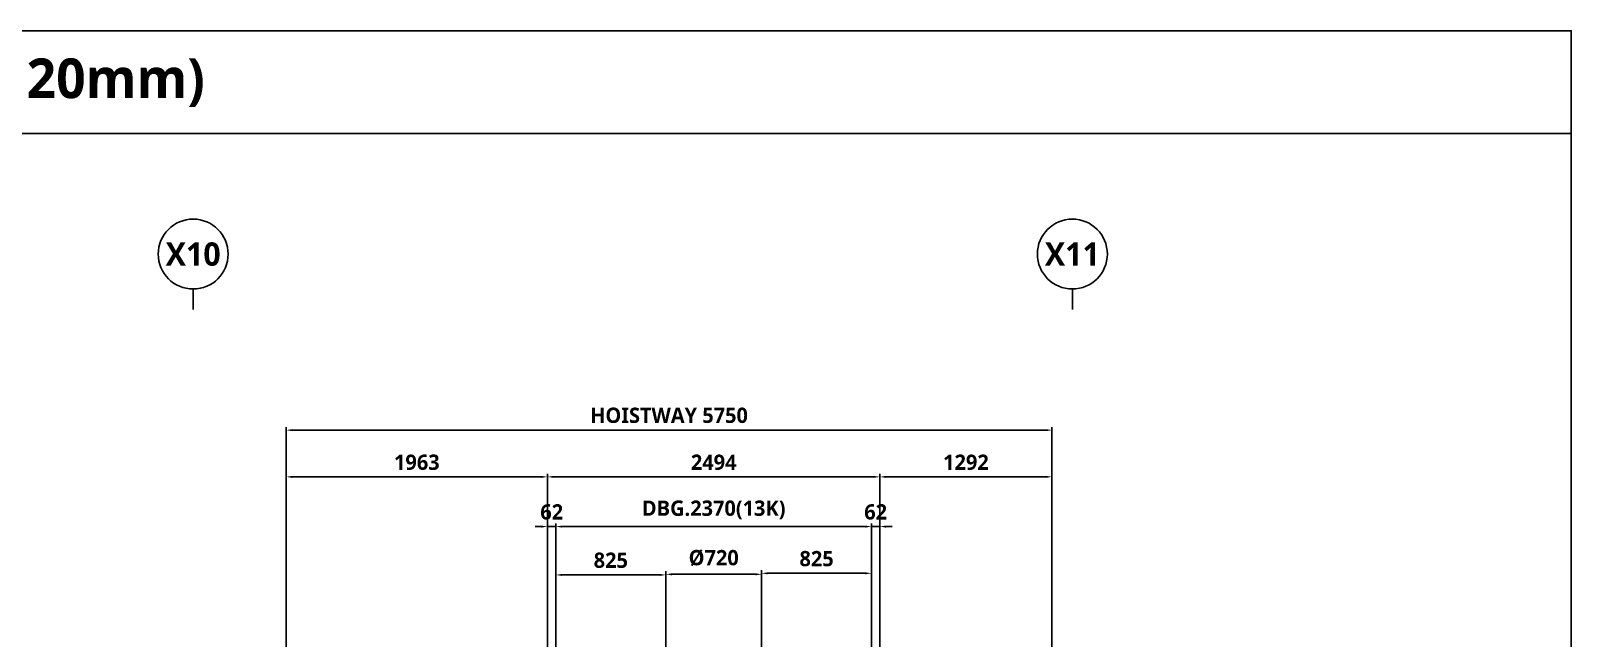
# Model space of a CAD drawing. Header units: millimetres. Extents: x 2370 to 266135, y -585395 to 33485.
# Drawn here: x 95434 to 118562, y 20302 to 29427 of the extents above; entities that cross this region are included whole.
import ezdxf
from ezdxf.enums import TextEntityAlignment as Align

# ---------------------------------------------------------------- set-up
doc = ezdxf.new("R2010")
doc.units = ezdxf.units.MM
for name, color, linetype in [('15', 15, 'Continuous'), ('A-ANNO-TEXT1', 7, 'Continuous'), ('A-ST-AXIS-BUB', 7, 'Continuous')]:
    doc.layers.add(name, color=color, linetype=linetype)
doc.styles.add('SH_진천_나눔', font='')
doc.styles.get("Standard").update_dxf_attribs({"font": 'NanumGothicBold.ttf'})
doc.styles.get('SH_진천_나눔').set_extended_font_data('NanumGothic', bold=True)
doc.dimstyles.new('DIM-A-002-평면', dxfattribs={"dimscale": 230, "dimtxt": 1, "dimasz": 0.4, "dimexe": 0.2, "dimexo": 0.3, "dimgap": 0.4, "dimtad": 1, "dimdec": 0, "dimtxsty": 'Standard', "dimcen": 0, "dimclrd": 15, "dimclre": 15, "dimclrt": 3, "dimadec": 0, "dimazin": 0, "dimtfac": 1, "dimtix": 1, "dimtmove": 0, "dimatfit": 0, "dimfxl": 1, "dimarcsym": 0})

# ---------------------------------------------------------------- blocks, each defined once
blk = doc.blocks.new('A-ST-AXIS-BUB-1')
at = {"layer": 'A-ST-AXIS-BUB'}
blk.add_line((0, 350), (0, 0), dxfattribs=at)
blk.add_circle((0, 950), 600, dxfattribs=at)
blk = doc.blocks.new('*D1332')
at = {"layer": '15', "color": 15, "lineweight": -2}
for p, q in [((103317, 18849), (103317, 21299)), ((104967, 19014), (104967, 21299)), ((103409, 21253), (104875, 21253))]:
    blk.add_line(p, q, dxfattribs=at)
at = {"layer": '15', "color": 15}
for points in [[(103409, 21268), (103409, 21237), (103317, 21253)], [(104875, 21237), (104875, 21268), (104967, 21253)]]:
    blk.add_solid(points, dxfattribs=at)
at = {"layer": 'Defpoints', "color": 0}
for p in [(104967, 21253), (103317, 18780), (104967, 18945)]:
    blk.add_point(p, dxfattribs=at)
at = {"layer": '15', "color": 3, "ltscale": 600, "insert": (104142, 21472), "char_height": 230, "attachment_point": 5}
blk.add_mtext('825', dxfattribs=at)
blk = doc.blocks.new('*D1333')
at = {"layer": '15', "color": 15, "lineweight": -2}
for p, q in [((104967, 19014), (104967, 21308)), ((106407, 19014), (106407, 21308)), ((105059, 21262), (106315, 21262))]:
    blk.add_line(p, q, dxfattribs=at)
at = {"layer": '15', "color": 15}
for points in [[(105059, 21277), (105059, 21246), (104967, 21262)], [(106315, 21246), (106315, 21277), (106407, 21262)]]:
    blk.add_solid(points, dxfattribs=at)
at = {"layer": 'Defpoints', "color": 0}
for p in [(106407, 21262), (104967, 18945), (106407, 18945)]:
    blk.add_point(p, dxfattribs=at)
at = {"layer": '15', "color": 3, "ltscale": 600, "insert": (105687, 21505), "char_height": 230, "attachment_point": 5}
blk.add_mtext('%%c720', dxfattribs=at)
blk = doc.blocks.new('*D1334')
at = {"layer": '15', "color": 15, "lineweight": -2}
for p, q in [((106407, 19008), (106407, 21323)), ((108057, 18849), (108057, 21323)), ((106499, 21277), (107965, 21277))]:
    blk.add_line(p, q, dxfattribs=at)
at = {"layer": '15', "color": 15}
for points in [[(106499, 21292), (106499, 21261), (106407, 21277)], [(107965, 21261), (107965, 21292), (108057, 21277)]]:
    blk.add_solid(points, dxfattribs=at)
at = {"layer": 'Defpoints', "color": 0}
for p in [(108057, 21277), (106407, 18939), (108057, 18780)]:
    blk.add_point(p, dxfattribs=at)
at = {"layer": '15', "color": 3, "ltscale": 600, "insert": (107232, 21496), "char_height": 230, "attachment_point": 5}
blk.add_mtext('825', dxfattribs=at)
blk = doc.blocks.new('*D1335')
at = {"layer": '15', "color": 15, "lineweight": -2}
for p, q in [((103101, 21979), (103009, 21979)), ((103193, 19449), (103193, 22025)), ((103317, 21979), (103193, 21979)), ((103317, 18849), (103317, 22025)), ((103409, 21979), (103501, 21979))]:
    blk.add_line(p, q, dxfattribs=at)
at = {"layer": '15', "color": 15}
for points in [[(103101, 21963), (103101, 21994), (103193, 21979)], [(103409, 21994), (103409, 21963), (103317, 21979)]]:
    blk.add_solid(points, dxfattribs=at)
at = {"layer": 'Defpoints', "color": 0}
for p in [(103193, 21979), (103193, 19380), (103317, 18780)]:
    blk.add_point(p, dxfattribs=at)
at = {"layer": '15', "color": 3, "ltscale": 600, "insert": (103255, 22198), "char_height": 230, "attachment_point": 5}
blk.add_mtext('62', dxfattribs=at)
blk = doc.blocks.new('*D1336')
at = {"layer": '15', "color": 15, "lineweight": -2}
for p, q in [((103317, 20724), (103317, 22025)), ((103409, 21979), (107965, 21979)), ((108057, 20739), (108057, 22025))]:
    blk.add_line(p, q, dxfattribs=at)
at = {"layer": '15', "color": 15}
for points in [[(103409, 21994), (103409, 21963), (103317, 21979)], [(107965, 21963), (107965, 21994), (108057, 21979)]]:
    blk.add_solid(points, dxfattribs=at)
at = {"layer": 'Defpoints', "color": 0}
for p in [(108057, 21979), (103317, 20655), (108057, 20670)]:
    blk.add_point(p, dxfattribs=at)
at = {"layer": '15', "color": 3, "ltscale": 600, "insert": (105687, 22230), "char_height": 230, "attachment_point": 5}
blk.add_mtext('DBG.2370(13K)', dxfattribs=at)
blk = doc.blocks.new('*D1337')
at = {"layer": '15', "color": 15, "lineweight": -2}
for p, q in [((103193, 20724), (103193, 22772)), ((103285, 22726), (108089, 22726)), ((108181, 20739), (108181, 22772))]:
    blk.add_line(p, q, dxfattribs=at)
at = {"layer": '15', "color": 15}
for points in [[(103285, 22741), (103285, 22710), (103193, 22726)], [(108089, 22710), (108089, 22741), (108181, 22726)]]:
    blk.add_solid(points, dxfattribs=at)
at = {"layer": 'Defpoints', "color": 0}
for p in [(108181, 22726), (103193, 20655), (108181, 20670)]:
    blk.add_point(p, dxfattribs=at)
at = {"layer": '15', "color": 3, "ltscale": 600, "insert": (105687, 22944), "char_height": 230, "attachment_point": 5}
blk.add_mtext('2494', dxfattribs=at)
blk = doc.blocks.new('*D1338')
at = {"layer": '15', "color": 15, "lineweight": -2}
for p, q in [((108181, 19449), (108181, 22772)), ((110674, 22726), (108273, 22726)), ((110766, 19517), (110766, 22772))]:
    blk.add_line(p, q, dxfattribs=at)
at = {"layer": '15', "color": 15}
for points in [[(108273, 22741), (108273, 22710), (108181, 22726)], [(110674, 22710), (110674, 22741), (110766, 22726)]]:
    blk.add_solid(points, dxfattribs=at)
at = {"layer": 'Defpoints', "color": 0}
for p in [(108181, 22726), (110766, 19448), (108181, 19380)]:
    blk.add_point(p, dxfattribs=at)
at = {"layer": '15', "color": 3, "ltscale": 600, "insert": (109474, 22944), "char_height": 230, "attachment_point": 5}
blk.add_mtext('1292', dxfattribs=at)
blk = doc.blocks.new('*D1339')
at = {"layer": '15', "color": 15, "lineweight": -2}
for p, q in [((99267, 19518), (99267, 22772)), ((103101, 22726), (99359, 22726)), ((103193, 19449), (103193, 22772))]:
    blk.add_line(p, q, dxfattribs=at)
at = {"layer": '15', "color": 15}
for points in [[(99359, 22741), (99359, 22710), (99267, 22726)], [(103101, 22710), (103101, 22741), (103193, 22726)]]:
    blk.add_solid(points, dxfattribs=at)
at = {"layer": 'Defpoints', "color": 0}
for p in [(99267, 22726), (99267, 19449), (103193, 19380)]:
    blk.add_point(p, dxfattribs=at)
at = {"layer": '15', "color": 3, "ltscale": 600, "insert": (101230, 22944), "char_height": 230, "attachment_point": 5}
blk.add_mtext('1963', dxfattribs=at)
blk = doc.blocks.new('*D1340')
at = {"layer": '15', "color": 15, "lineweight": -2}
for p, q in [((99267, 19518), (99267, 23474)), ((110674, 23428), (99359, 23428)), ((110766, 19517), (110766, 23474))]:
    blk.add_line(p, q, dxfattribs=at)
at = {"layer": '15', "color": 15}
for points in [[(99359, 23443), (99359, 23412), (99267, 23428)], [(110674, 23412), (110674, 23443), (110766, 23428)]]:
    blk.add_solid(points, dxfattribs=at)
at = {"layer": 'Defpoints', "color": 0}
for p in [(99267, 23428), (99267, 19449), (110766, 19448)]:
    blk.add_point(p, dxfattribs=at)
at = {"layer": '15', "color": 3, "ltscale": 600, "insert": (105016, 23649), "char_height": 230, "attachment_point": 5}
blk.add_mtext('HOISTWAY 5750', dxfattribs=at)
blk = doc.blocks.new('*D1341')
at = {"layer": '15', "color": 15, "lineweight": -2}
for p, q in [((107965, 21979), (107873, 21979)), ((108057, 18849), (108057, 22025)), ((108057, 21979), (108181, 21979)), ((108181, 19449), (108181, 22025)), ((108273, 21979), (108365, 21979))]:
    blk.add_line(p, q, dxfattribs=at)
at = {"layer": '15', "color": 15}
for points in [[(107965, 21963), (107965, 21994), (108057, 21979)], [(108273, 21994), (108273, 21963), (108181, 21979)]]:
    blk.add_solid(points, dxfattribs=at)
at = {"layer": 'Defpoints', "color": 0}
for p in [(108181, 21979), (108181, 19380), (108057, 18780)]:
    blk.add_point(p, dxfattribs=at)
at = {"layer": '15', "color": 3, "ltscale": 600, "insert": (108119, 22198), "char_height": 230, "attachment_point": 5}
blk.add_mtext('62', dxfattribs=at)

msp = doc.modelspace()

# ---------------------------------------------------------------- linework, layer by layer
msp.add_line((56769, 27883.8), (118561.6, 27883.8))
at = {"ltscale": 600}
msp.add_lwpolyline([(56769, 29427.1), (118561.6, 29427.1), (118561.6, -18052.9), (56769, -18052.9), (56769, 29427.1)], dxfattribs=at)

# ---------------------------------------------------------------- block references
at = {"layer": 'A-ST-AXIS-BUB', "xscale": 0.8749999999999998, "yscale": 0.8749999999999998, "zscale": 0.8749999999999998}
for p in [(97872.2, 25241.9), (111072.2, 25241.9)]:
    msp.add_blockref('A-ST-AXIS-BUB-1', p, dxfattribs=at)

# ---------------------------------------------------------------- texts
at = {"style": 'SH_진천_나눔'}
msp.add_text('2.평면도  (건축 허용오차범위 %%P 20mm)', height=596.081, dxfattribs=at).set_placement((84760.3, 28415))
at = {"layer": 'A-ANNO-TEXT1', "style": 'SH_진천_나눔'}
for s, p in [('X10', (97872.2, 26073.1)), ('X11', (111072.2, 26073.1))]:
    msp.add_text(s, height=350, dxfattribs=at).set_placement(p, align=Align.MIDDLE_CENTER)

# ---------------------------------------------------------------- dimensions: what is measured, and where the dimension line sits
at = {"layer": '15'}
dim = msp.add_linear_dim(base=(99266.6, 23427.8), p1=(110766.2, 19447.7), p2=(99266.6, 19448.6), angle=180, text='HOISTWAY <>', dimstyle='DIM-A-002-평면', override={"dimlfac": 0.5, "dimtmove": 1, "dimtfill": 0}, dxfattribs=at)
dim.commit()
dim.dimension.update_dxf_attribs({"geometry": '*D1340', "text_midpoint": (105016.4, 23648.7)})
for base, p1, p2, picture, middle in [((99266.6, 22725.5), (103193.5, 19379.6), (99266.6, 19448.6), '*D1339', (101230, 22944.4)), ((108181.5, 22725.5), (110766.2, 19447.7), (108181.5, 19379.6), '*D1338', (109473.9, 22944.4)), ((108181.5, 21978.7), (108057.5, 18779.6), (108181.5, 19379.6), '*D1341', (108119.5, 22197.6))]:
    dim = msp.add_linear_dim(base=base, p1=p1, p2=p2, angle=180, dimstyle='DIM-A-002-평면', override={"dimlfac": 0.5, "dimtmove": 1, "dimtfill": 0}, dxfattribs=at)
    dim.commit()
    dim.dimension.update_dxf_attribs({"geometry": picture, "text_midpoint": middle})
for base, p1, p2, picture, middle in [((108181.5, 22725.5), (103193.5, 20654.7), (108181.5, 20669.7), '*D1337', (105687.5, 22944.4)), ((103193.5, 21978.7), (103317.5, 18779.6), (103193.5, 19379.6), '*D1335', (103255.5, 22197.6)), ((104967.5, 21252.7), (103317.5, 18779.6), (104967.5, 18944.6), '*D1332', (104142.5, 21471.6)), ((108057.5, 21276.7), (106407.5, 18938.6), (108057.5, 18779.6), '*D1334', (107232.5, 21495.6))]:
    dim = msp.add_linear_dim(base=base, p1=p1, p2=p2, dimstyle='DIM-A-002-평면', override={"dimlfac": 0.5, "dimtmove": 1, "dimtfill": 0}, dxfattribs=at)
    dim.commit()
    dim.dimension.update_dxf_attribs({"geometry": picture, "text_midpoint": middle})
for base, p1, p2, text, picture, middle in [((108057.5, 21978.7), (103317.5, 20654.7), (108057.5, 20669.7), 'DBG.<>(13K)', '*D1336', (105687.5, 22230.4)), ((106407.5, 21261.7), (104967.5, 18944.6), (106407.5, 18944.6), '%%c<>', '*D1333', (105687.5, 21505.4))]:
    dim = msp.add_linear_dim(base=base, p1=p1, p2=p2, text=text, dimstyle='DIM-A-002-평면', override={"dimlfac": 0.5, "dimtmove": 1, "dimtfill": 0}, dxfattribs=at)
    dim.commit()
    dim.dimension.update_dxf_attribs({"geometry": picture, "text_midpoint": middle})

doc.saveas('drawing.dxf')
